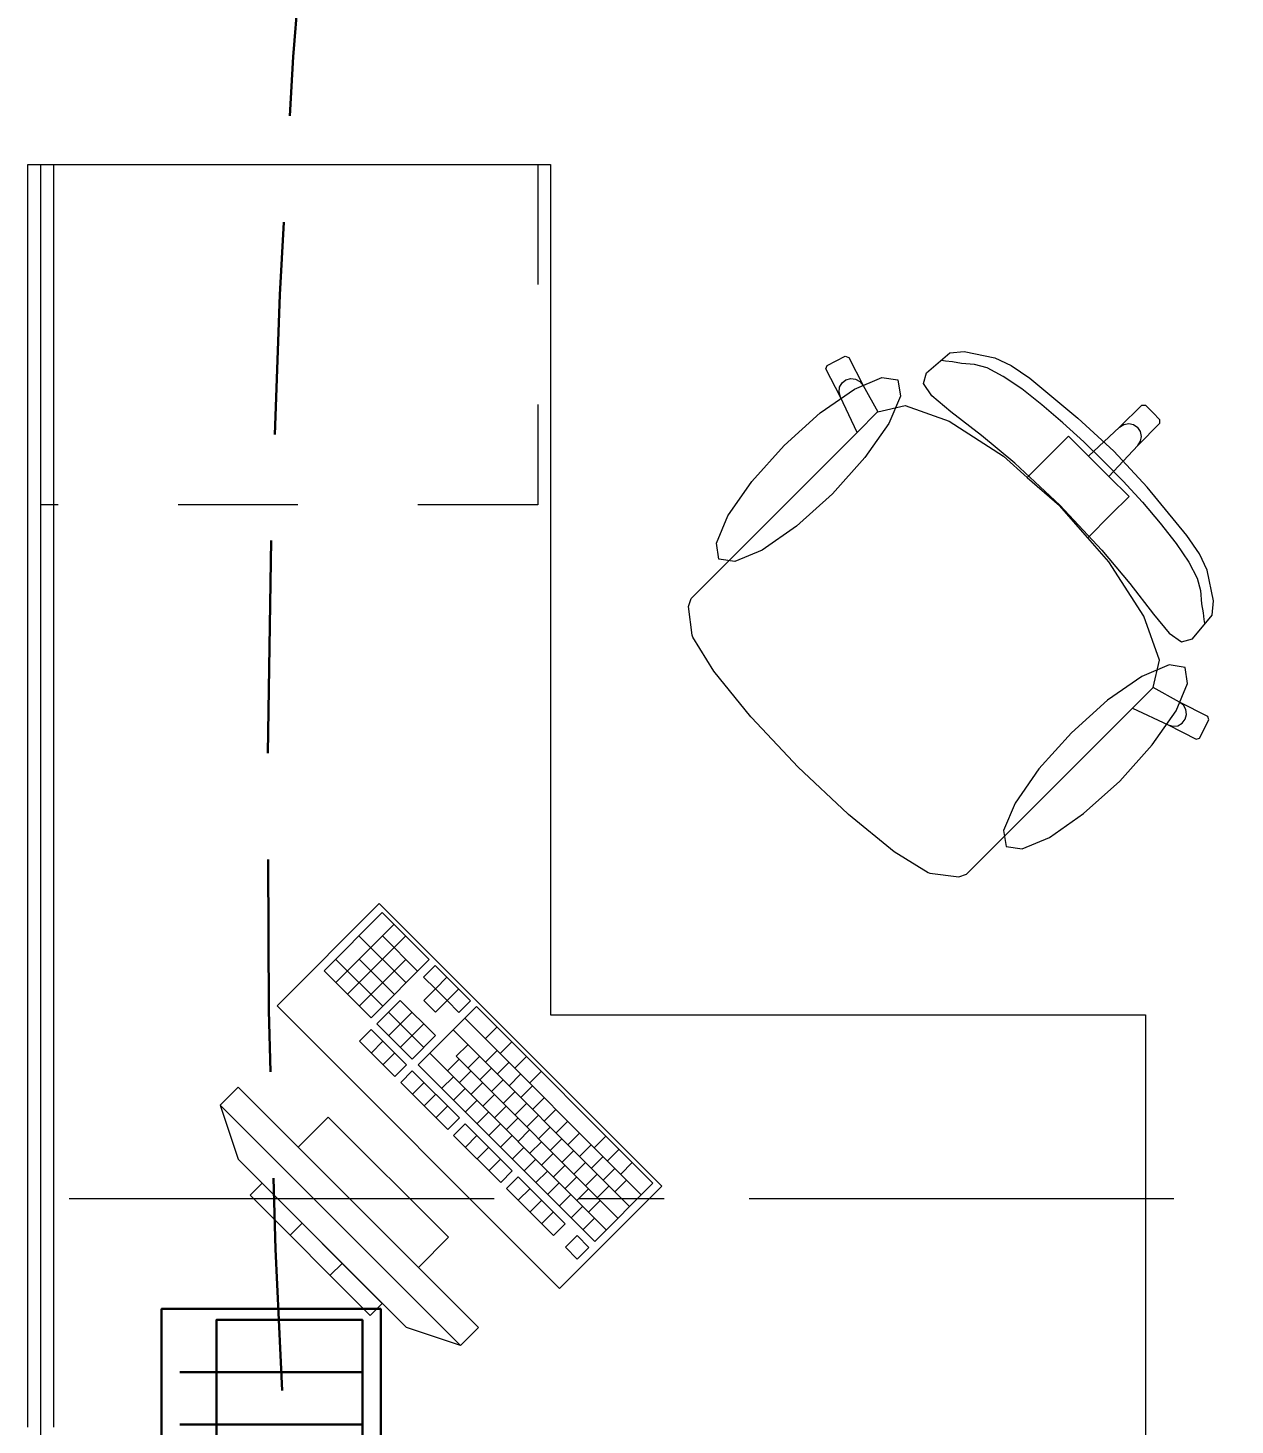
# Model space of a CAD drawing. Header units: inches. Extents: x -19 to 5698, y -728 to 92.
# Drawn here: x 103.226 to 104.647, y 25.933 to 27.577 of the extents above; entities that cross this region are included whole.
import ezdxf

# ---------------------------------------------------------------- set-up
doc = ezdxf.new("R2010")
doc.units = ezdxf.units.IN
doc.header["$MEASUREMENT"] = 0
for name, pattern in [('HIDDEN', [0.375, 0.25, -0.125]), ('Punto & Raya', [0.65, 0.5, -0.075, 0, -0.075]), ('Rayas', [0.282222, 0.141111, -0.141111])]:
    doc.linetypes.add(name, pattern=pattern)
doc.layers.get('0').update_dxf_attribs({"color": 61})
doc.layers.add('00 conduct tomacorr', color=120, linetype='HIDDEN', lineweight=30)
doc.layers.add('02 _ ARQ _ ALB _ Ejes Generales', color=251, linetype='Continuous')
doc.layers.add('Interior - Mobiliario', color=7, linetype='Continuous')

# ---------------------------------------------------------------- blocks, each defined once
blk = doc.blocks.new('CAJA POP UP 6 MODULOS')
at = {"layer": '00 conduct tomacorr', "linetype": 'Continuous'}
for p, q in [((-0.095, -0.165), (-0.095, -0.0151)), ((-0.052, -0.165), (-0.052, -0.0151)), ((0.052, -0.165), (0.052, -0.0151)), ((0.095, -0.165), (0.095, -0.0151)), ((0, -0.165), (0, -0.18))]:
    blk.add_line(p, q, dxfattribs=at)
for points in [[(-0.147, 0), (0.147, 0), (0.147, -0.18), (-0.147, -0.18)], [(0, 0), (0.147, 0), (0.147, -0.18), (0, -0.18)]]:
    blk.add_lwpolyline(points, close=True, dxfattribs=at)
for points in [[(-0.138, -0.045), (-0.009, -0.045), (-0.009, -0.165), (-0.138, -0.165), (-0.138, -0.045)], [(0.009, -0.045), (0.138, -0.045), (0.138, -0.165), (0.009, -0.165), (0.009, -0.045)]]:
    blk.add_lwpolyline(points, dxfattribs=at)
at = {"color": 1, "insert": (-0.1807, -0.168), "char_height": 0.05, "attachment_point": 1, "rotation": 180}
blk.add_mtext_dynamic_manual_height_columns('{\\fVerdana|b0|i0|c0|p34;2T}', width=0.000481, gutter_width=0.1561, heights=[0], dxfattribs=at)

msp = doc.modelspace()

# ---------------------------------------------------------------- linework, layer by layer
at = {"layer": '00 conduct tomacorr'}
msp.add_arc((116.884, 26.6411), 13.3759, 164.11739, 183.34976, dxfattribs=at)
at = {"layer": '02 _ ARQ _ ALB _ Ejes Generales', "color": 251, "linetype": 'Punto & Raya', "lineweight": 13, "true_color": 0x636466}
msp.add_line((103.2749, 26.2), (105.2749, 26.2), dxfattribs=at)
at = {"layer": 'Interior - Mobiliario', "color": 175, "linetype": 'Continuous', "lineweight": 13}
for p, q in [((103.2263, 27.416), (103.2563, 27.416)), ((103.2263, 25.931), (103.2263, 27.416)), ((103.2563, 27.416), (103.2563, 25.931)), ((104.1667, 27.1798), (104.1881, 27.1906)), ((104.1881, 27.1906), (104.1921, 27.1893)), ((104.1921, 27.1893), (104.2091, 27.1562)), ((104.2835, 27.1713), (104.3113, 27.1945)), ((104.306, 27.1848), (104.3015, 27.1856)), ((104.3141, 27.1841), (104.306, 27.1848)), ((104.3113, 27.1945), (104.3281, 27.1964)), ((104.3248, 27.182), (104.3141, 27.1841)), ((104.3402, 27.1809), (104.3248, 27.182)), ((104.3281, 27.1964), (104.3642, 27.1886)), ((104.355, 27.177), (104.3402, 27.1809)), ((104.3642, 27.1886), (104.3835, 27.1796)), ((104.1654, 27.1758), (104.1667, 27.1798)), ((104.1824, 27.1427), (104.1654, 27.1758)), ((104.1889, 27.1629), (104.1945, 27.1644)), ((104.1945, 27.1644), (104.2003, 27.1637)), ((104.2801, 27.1584), (104.2835, 27.1713)), ((104.3738, 27.167), (104.355, 27.177)), ((104.3957, 27.1522), (104.3738, 27.167)), ((104.3835, 27.1796), (104.4052, 27.1647)), ((104.4052, 27.1647), (104.4619, 27.1179)), ((104.1808, 27.1483), (104.1814, 27.1542)), ((104.1824, 27.1427), (104.1808, 27.1483)), ((104.1814, 27.1542), (104.1843, 27.1593)), ((104.1843, 27.1593), (104.1889, 27.1629)), ((104.2003, 27.1637), (104.2054, 27.1608)), ((104.2054, 27.1608), (104.2091, 27.1562)), ((104.2091, 27.1562), (104.2264, 27.1252)), ((104.2901, 27.1441), (104.2801, 27.1584)), ((104.4195, 27.1336), (104.3957, 27.1522)), ((104.202, 27.1009), (104.1824, 27.1427)), ((104.2264, 27.1252), (104.2584, 27.1326)), ((104.2584, 27.1326), (104.3103, 27.1143)), ((104.3124, 27.1254), (104.2901, 27.1441)), ((104.4442, 27.1124), (104.4195, 27.1336)), ((104.511, 27.1071), (104.5371, 27.1331)), ((104.5371, 27.1331), (104.5413, 27.1331)), ((104.5413, 27.1331), (104.5499, 27.1246)), ((104.2262, 27.1252), (104.202, 27.1009)), ((104.2262, 27.1252), (104.2264, 27.1252)), ((104.3485, 27.0975), (104.3124, 27.1254)), ((104.4619, 27.1179), (104.5041, 27.0788)), ((104.5584, 27.116), (104.5499, 27.1246)), ((104.5584, 27.1118), (104.5584, 27.116)), ((104.0541, 26.9531), (104.202, 27.1009)), ((104.3103, 27.1143), (104.3742, 27.073)), ((104.4689, 27.0899), (104.4442, 27.1124)), ((104.4745, 27.0731), (104.511, 27.1071)), ((104.511, 27.1071), (104.5158, 27.1103)), ((104.5158, 27.1103), (104.5216, 27.1114)), ((104.5216, 27.1114), (104.5273, 27.1102)), ((104.5273, 27.1102), (104.5322, 27.107)), ((104.5355, 27.1021), (104.5322, 27.107)), ((104.5323, 27.0857), (104.5584, 27.1118)), ((104.5367, 27.0963), (104.5355, 27.1021)), ((104.3878, 27.0648), (104.3485, 27.0975)), ((104.4297, 27.0755), (104.4508, 27.0967)), ((104.4508, 27.0967), (104.4745, 27.0731)), ((104.4923, 27.067), (104.4689, 27.0899)), ((104.4983, 27.0492), (104.5323, 27.0857)), ((104.5323, 27.0857), (104.5356, 27.0906)), ((104.5356, 27.0906), (104.5367, 27.0963)), ((104.3742, 27.073), (104.4023, 27.0482)), ((104.4023, 27.0482), (104.4297, 27.0755)), ((104.4745, 27.0731), (104.4864, 27.0611)), ((104.4923, 27.067), (104.5151, 27.0436)), ((104.5432, 27.0366), (104.5041, 27.0788)), ((104.4406, 27.0153), (104.3878, 27.0648)), ((104.4983, 27.0492), (104.4864, 27.0611)), ((104.522, 27.0255), (104.4983, 27.0492)), ((104.4023, 27.0482), (104.4401, 27.0149)), ((104.5151, 27.0436), (104.5377, 27.019)), ((104.59, 26.9799), (104.5432, 27.0366)), ((104.5008, 27.0044), (104.522, 27.0255)), ((104.5377, 27.019), (104.5588, 26.9942)), ((104.4735, 26.977), (104.4401, 27.0149)), ((104.4406, 27.0153), (104.4901, 26.9626)), ((104.4735, 26.977), (104.5008, 27.0044)), ((104.5588, 26.9942), (104.5774, 26.9704)), ((104.4982, 26.9489), (104.4735, 26.977)), ((104.5774, 26.9704), (104.5923, 26.9486)), ((104.6049, 26.9582), (104.59, 26.9799)), ((104.0286, 26.9276), (104.0541, 26.9531)), ((104.4901, 26.9626), (104.5228, 26.9232)), ((104.6139, 26.939), (104.6049, 26.9582)), ((104.5396, 26.885), (104.4982, 26.9489)), ((104.5923, 26.9486), (104.6022, 26.9297)), ((104.6216, 26.9028), (104.6139, 26.939)), ((104.0066, 26.9056), (104.0286, 26.9276)), ((104.5228, 26.9232), (104.5507, 26.8871)), ((104.6022, 26.9297), (104.6061, 26.915)), ((104.0038, 26.8963), (104.0066, 26.9056)), ((104.6061, 26.915), (104.6073, 26.8996)), ((104.6198, 26.8861), (104.6216, 26.9028)), ((104.0078, 26.8624), (104.0038, 26.8963)), ((104.5579, 26.8331), (104.5396, 26.885)), ((104.5507, 26.8871), (104.5693, 26.8648)), ((104.5966, 26.8582), (104.6198, 26.8861)), ((104.6073, 26.8996), (104.6093, 26.8888)), ((104.6093, 26.8888), (104.6101, 26.8808)), ((104.6101, 26.8808), (104.6109, 26.8763)), ((104.0087, 26.8603), (104.0078, 26.8624)), ((104.0336, 26.8202), (104.0087, 26.8603)), ((104.5693, 26.8648), (104.5837, 26.8548)), ((104.5837, 26.8548), (104.5966, 26.8582)), ((104.0771, 26.7666), (104.0336, 26.8202)), ((104.5505, 26.8011), (104.5579, 26.8331)), ((104.5504, 26.8009), (104.5262, 26.7767)), ((104.5504, 26.8009), (104.5505, 26.8011)), ((104.5815, 26.7838), (104.5505, 26.8011)), ((104.3783, 26.6288), (104.5262, 26.7767)), ((104.5262, 26.7767), (104.568, 26.7571)), ((104.5861, 26.7802), (104.5815, 26.7838)), ((104.6146, 26.7668), (104.5815, 26.7838)), ((104.589, 26.775), (104.5861, 26.7802)), ((104.5897, 26.7692), (104.589, 26.775)), ((104.0778, 26.7657), (104.0771, 26.7666)), ((104.1327, 26.7074), (104.0778, 26.7657)), ((104.568, 26.7571), (104.5736, 26.7555)), ((104.568, 26.7571), (104.6011, 26.7401)), ((104.5736, 26.7555), (104.5794, 26.7561)), ((104.5794, 26.7561), (104.5845, 26.759)), ((104.5845, 26.759), (104.5881, 26.7636)), ((104.5881, 26.7636), (104.5897, 26.7692)), ((104.6051, 26.7414), (104.6159, 26.7628)), ((104.6159, 26.7628), (104.6146, 26.7668)), ((104.6011, 26.7401), (104.6051, 26.7414)), ((104.1327, 26.7074), (104.191, 26.6525)), ((104.191, 26.6525), (104.1918, 26.6519)), ((104.1918, 26.6519), (104.2455, 26.6083)), ((104.3528, 26.6033), (104.3783, 26.6288)), ((104.2455, 26.6083), (104.2855, 26.5834)), ((104.3309, 26.5814), (104.3528, 26.6033)), ((104.2855, 26.5834), (104.2877, 26.5825)), ((104.2877, 26.5825), (104.3216, 26.5785)), ((104.3216, 26.5785), (104.3309, 26.5814)), ((103.6432, 26.5364), (103.5747, 26.4679)), ((103.6986, 26.4811), (103.6432, 26.5364)), ((103.6571, 26.5226), (103.5885, 26.454)), ((103.6709, 26.5088), (103.6024, 26.4402)), ((103.6712, 26.4536), (103.6158, 26.509)), ((103.6849, 26.4673), (103.6434, 26.5089)), ((103.6438, 26.4262), (103.5884, 26.4816)), ((103.6575, 26.4399), (103.6159, 26.4815)), ((103.6711, 26.4812), (103.6162, 26.4263)), ((103.6301, 26.4125), (103.6986, 26.4811)), ((103.7055, 26.4741), (103.6918, 26.4604)), ((103.7471, 26.4326), (103.7055, 26.4741)), ((103.5747, 26.4679), (103.6301, 26.4125)), ((103.6918, 26.4604), (103.7057, 26.4466)), ((103.7194, 26.4603), (103.7057, 26.4466)), ((103.7057, 26.4466), (103.692, 26.4329)), ((103.7195, 26.4327), (103.7057, 26.4466)), ((103.7332, 26.4464), (103.7195, 26.4327)), ((103.6644, 26.433), (103.637, 26.4056)), ((103.7059, 26.3915), (103.6644, 26.433)), ((103.754, 26.4257), (103.6854, 26.3571)), ((103.692, 26.4329), (103.7058, 26.419)), ((103.7058, 26.419), (103.7195, 26.4327)), ((103.7195, 26.4327), (103.7334, 26.4189)), ((103.7334, 26.4189), (103.7471, 26.4326)), ((103.9617, 26.218), (103.754, 26.4257)), ((103.6922, 26.3777), (103.6507, 26.4193)), ((103.6783, 26.4191), (103.6508, 26.3917)), ((103.948, 26.2042), (103.7403, 26.412)), ((103.6301, 26.3987), (103.6164, 26.385)), ((103.6717, 26.3572), (103.6301, 26.3987)), ((103.637, 26.4056), (103.6785, 26.364)), ((103.6921, 26.4053), (103.6647, 26.3779)), ((103.9343, 26.1905), (103.7266, 26.3982)), ((103.7782, 26.4014), (103.7645, 26.3877)), ((103.6164, 26.385), (103.658, 26.3435)), ((103.644, 26.3849), (103.6303, 26.3711)), ((103.6785, 26.364), (103.7059, 26.3915)), ((103.7439, 26.3809), (103.7302, 26.3672)), ((103.7956, 26.3841), (103.7818, 26.3704)), ((103.6578, 26.371), (103.6441, 26.3573)), ((103.9069, 26.1631), (103.6992, 26.3708)), ((103.7336, 26.3638), (103.7199, 26.35)), ((103.9206, 26.1768), (103.7302, 26.3672)), ((103.7577, 26.3671), (103.744, 26.3534)), ((103.7784, 26.3739), (103.7647, 26.3602)), ((103.7922, 26.36), (103.7785, 26.3463)), ((103.8129, 26.3668), (103.7992, 26.3531)), ((103.658, 26.3435), (103.6717, 26.3572)), ((103.6786, 26.3502), (103.6649, 26.3365)), ((103.734, 26.2949), (103.6786, 26.3502)), ((103.6854, 26.3571), (103.8932, 26.1494)), ((103.7269, 26.3431), (103.7131, 26.3294)), ((103.7475, 26.3499), (103.7338, 26.3362)), ((103.7716, 26.3532), (103.7579, 26.3395)), ((103.8061, 26.3462), (103.7924, 26.3325)), ((103.8302, 26.3495), (103.8165, 26.3358)), ((103.4736, 26.3311), (103.4524, 26.3099)), ((103.7564, 26.0483), (103.4736, 26.3311)), ((103.6649, 26.3365), (103.7203, 26.2811)), ((103.6924, 26.3364), (103.6787, 26.3227)), ((103.7407, 26.3293), (103.727, 26.3156)), ((103.7613, 26.3361), (103.7476, 26.3223)), ((103.7854, 26.3394), (103.7717, 26.3257)), ((103.8199, 26.3323), (103.8062, 26.3186)), ((103.4524, 26.3099), (103.7352, 26.0271)), ((103.4524, 26.3099), (103.4736, 26.2463)), ((103.7063, 26.3225), (103.6926, 26.3088)), ((103.7545, 26.3154), (103.7408, 26.3017)), ((103.7752, 26.3222), (103.7615, 26.3085)), ((103.7993, 26.3255), (103.7856, 26.3118)), ((103.8131, 26.3117), (103.7994, 26.298)), ((103.8338, 26.3185), (103.8201, 26.3048)), ((103.5796, 26.2958), (103.5443, 26.2604)), ((103.7211, 26.1544), (103.5796, 26.2958)), ((103.7201, 26.3087), (103.7064, 26.295)), ((103.7203, 26.2811), (103.734, 26.2949)), ((103.7684, 26.3016), (103.7547, 26.2879)), ((103.789, 26.3084), (103.7753, 26.2947)), ((103.8029, 26.2945), (103.7892, 26.2808)), ((103.827, 26.2978), (103.8133, 26.2841)), ((103.8476, 26.3046), (103.8339, 26.2909)), ((103.7409, 26.2879), (103.7272, 26.2742)), ((103.7963, 26.2325), (103.7409, 26.2879)), ((103.7822, 26.2877), (103.7685, 26.274)), ((103.8167, 26.2807), (103.803, 26.267)), ((103.8408, 26.284), (103.8271, 26.2703)), ((103.8615, 26.2908), (103.8478, 26.2771)), ((103.8753, 26.2769), (103.8616, 26.2632)), ((103.5443, 26.2604), (103.6857, 26.119)), ((103.7272, 26.2742), (103.7826, 26.2188)), ((103.7547, 26.2741), (103.741, 26.2604)), ((103.7686, 26.2602), (103.7549, 26.2465)), ((103.7961, 26.2739), (103.7824, 26.2602)), ((103.8306, 26.2668), (103.8169, 26.2531)), ((103.8547, 26.2702), (103.841, 26.2564)), ((103.8892, 26.2631), (103.8754, 26.2494)), ((103.9063, 26.2733), (103.8926, 26.2596)), ((103.6716, 26.0483), (103.4736, 26.2463)), ((103.7824, 26.2464), (103.7687, 26.2327)), ((103.8099, 26.26), (103.7962, 26.2463)), ((103.8238, 26.2462), (103.8101, 26.2325)), ((103.8444, 26.253), (103.8307, 26.2393)), ((103.8685, 26.2563), (103.8548, 26.2426)), ((103.903, 26.2492), (103.8893, 26.2355)), ((103.9219, 26.2578), (103.9082, 26.2441)), ((103.7826, 26.2188), (103.7963, 26.2325)), ((103.8376, 26.2323), (103.8239, 26.2186)), ((103.8583, 26.2391), (103.8446, 26.2254)), ((103.8824, 26.2425), (103.8687, 26.2287)), ((103.8962, 26.2286), (103.8825, 26.2149)), ((103.9169, 26.2354), (103.9031, 26.2217)), ((103.9375, 26.2422), (103.9238, 26.2285)), ((103.5019, 26.218), (103.4877, 26.2039)), ((103.6433, 26.0766), (103.5019, 26.218)), ((103.8032, 26.2256), (103.7895, 26.2119)), ((103.7895, 26.2119), (103.8449, 26.1565)), ((103.8586, 26.1702), (103.8032, 26.2256)), ((103.8171, 26.2118), (103.8033, 26.1981)), ((103.8515, 26.2185), (103.8378, 26.2048)), ((103.8721, 26.2253), (103.8584, 26.2116)), ((103.886, 26.2114), (103.8723, 26.1977)), ((103.8932, 26.1494), (103.9617, 26.218)), ((103.9101, 26.2148), (103.8964, 26.201)), ((103.9307, 26.2216), (103.917, 26.2078)), ((103.4877, 26.2039), (103.6291, 26.0624)), ((103.8309, 26.1979), (103.8172, 26.1842)), ((103.8653, 26.2046), (103.8516, 26.1909)), ((103.8998, 26.1976), (103.8861, 26.1839)), ((103.8448, 26.1841), (103.831, 26.1704)), ((103.8792, 26.1908), (103.8655, 26.1771)), ((103.549, 26.1709), (103.5348, 26.1567)), ((103.8449, 26.1565), (103.8586, 26.1702)), ((103.893, 26.1769), (103.8793, 26.1632)), ((103.6857, 26.119), (103.7211, 26.1544)), ((103.8725, 26.1564), (103.8587, 26.1427)), ((103.8863, 26.1425), (103.8725, 26.1564)), ((103.8587, 26.1427), (103.8726, 26.1288)), ((103.8726, 26.1288), (103.8863, 26.1425)), ((103.5961, 26.1237), (103.582, 26.1096)), ((103.6291, 26.0624), (103.6433, 26.0766)), ((103.7352, 26.0271), (103.6716, 26.0483)), ((103.7352, 26.0271), (103.7564, 26.0483))]:
    msp.add_line(p, q, dxfattribs=at)
at = {"layer": 'Interior - Mobiliario', "color": 175, "linetype": 'Rayas', "lineweight": 13}
for p, q in [((103.8263, 27.416), (103.8263, 27.016)), ((103.8263, 27.016), (103.2413, 27.016))]:
    msp.add_line(p, q, dxfattribs=at)
at = {"layer": 'Interior - Mobiliario', "color": 175, "linetype": 'Continuous', "lineweight": 13, "flags": 128}
for points in [[(103.2413, 25.916), (103.2413, 27.416), (103.8413, 27.416), (103.8413, 26.416), (104.5413, 26.416), (104.5413, 25.916)], [(104.1162, 27.0858), (104.1587, 27.124), (104.199, 27.152), (104.2311, 27.1656), (104.25, 27.1627), (104.2529, 27.1438), (104.2393, 27.1117), (104.2113, 27.0714), (104.1731, 27.0289), (104.1306, 26.9908), (104.0903, 26.9627), (104.0582, 26.9491), (104.0393, 26.952), (104.0364, 26.9709), (104.05, 27.003), (104.078, 27.0433)], [(104.5111, 26.6909), (104.5493, 26.7334), (104.5773, 26.7737), (104.5909, 26.8058), (104.588, 26.8247), (104.5691, 26.8276), (104.537, 26.814), (104.4967, 26.786), (104.4542, 26.7478), (104.416, 26.7053), (104.388, 26.665), (104.3744, 26.6329), (104.3773, 26.614), (104.3962, 26.6111), (104.4283, 26.6247), (104.4686, 26.6527)], [(103.8519, 26.0943), (103.9721, 26.2145), (103.6397, 26.5468), (103.5195, 26.4266)]]:
    msp.add_lwpolyline(points, close=True, dxfattribs=at)

# ---------------------------------------------------------------- block references
at = {"layer": '00 conduct tomacorr', "xscale": 1.432830642179531, "yscale": 1.432830642179531, "zscale": 1.432830642179531, "rotation": 89.99999999999997}
msp.add_blockref('CAJA POP UP 6 MODULOS', (103.3835, 25.8595), dxfattribs=at)

doc.saveas('drawing.dxf')
